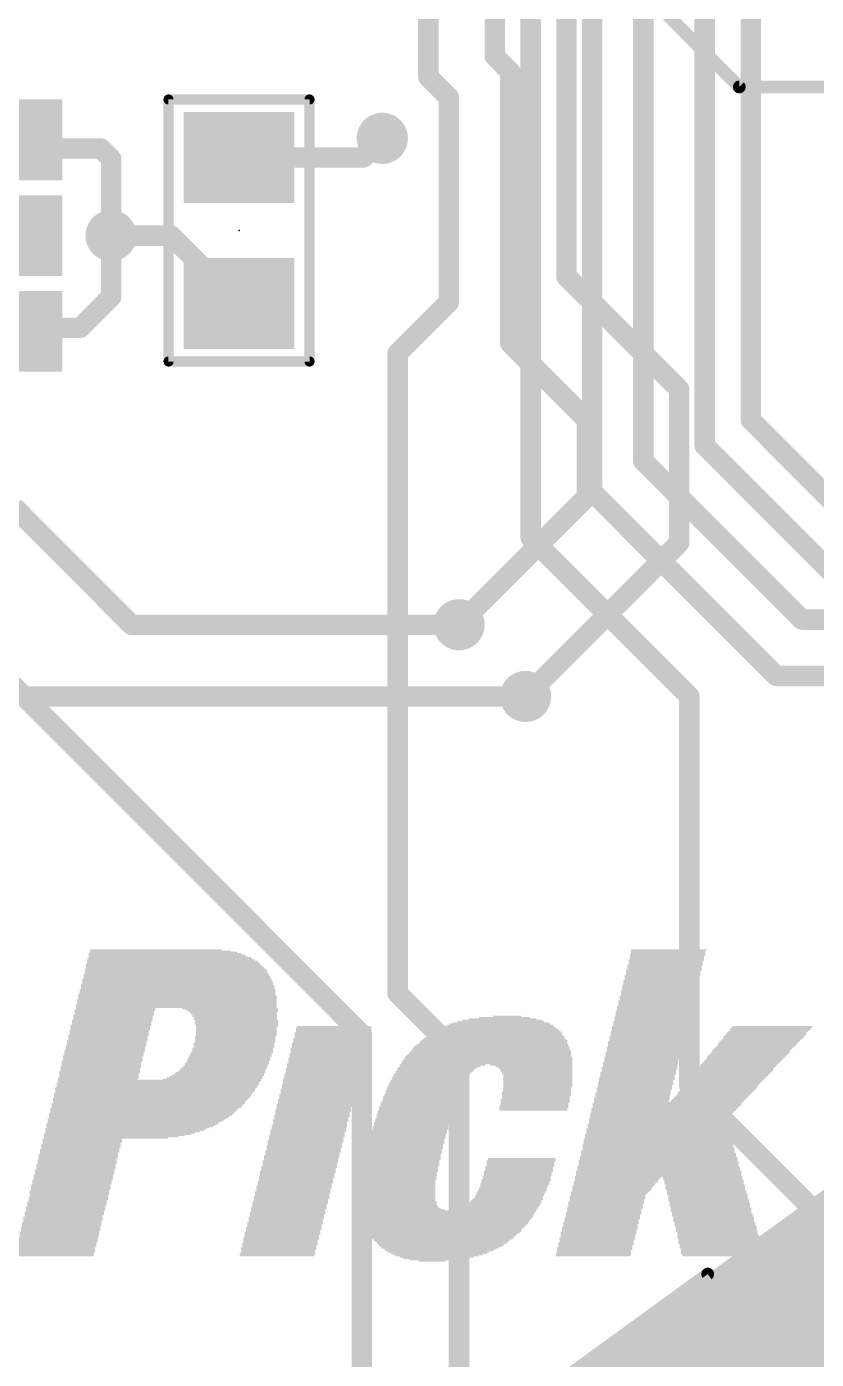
# Model space of a CAD drawing. Extents: x -0.2 to 82.8, y -0.2 to 76.
# Drawn here: x 42.24 to 50.08, y 29.08 to 42.31 of the extents above; entities that cross this region are included whole.
import ezdxf

# ---------------------------------------------------------------- set-up
doc = ezdxf.new("R2010")
doc.units = 0
for name, color, linetype in [('1', 22, 'CONTINUOUS'), ('16', 175, 'CONTINUOUS'), ('18', 82, 'CONTINUOUS'), ('20', 7, 'CONTINUOUS'), ('21', 253, 'CONTINUOUS'), ('23', 7, 'CONTINUOUS'), ('29', 253, 'CONTINUOUS'), ('31', 253, 'CONTINUOUS'), ('39', 22, 'CONTINUOUS')]:
    doc.layers.add(name, color=color, linetype=linetype)

# ---------------------------------------------------------------- blocks, each defined once
blk = doc.blocks.new('RECT')
blk.add_solid([(-0.5, -0.5), (0.5, -0.5), (-0.5, 0.5), (0.5, 0.5)])
blk = doc.blocks.new('ROUNDV')
at = {"const_width": 0.5}
blk.add_lwpolyline([(0, -0.25, 1), (0, 0.25, 1), (0, -0.25)], format="xyb", dxfattribs=at)

msp = doc.modelspace()

# ---------------------------------------------------------------- linework, layer by layer
at = {"layer": '1', "const_width": 0.2032}
for points in [[(46.228, 41.8084), (46.228, 50.3936)], [(46.8884, 49.4284), (46.8884, 42.0116)], [(47.5996, 48.5648), (47.5996, 39.8272)], [(46.8884, 42.0116), (47.0408, 41.8592)], [(47.0408, 41.8592), (47.0408, 39.1668)], [(46.228, 41.8084), (46.4312, 41.6052)], [(46.4312, 41.6052), (46.4312, 39.5732)], [(45.5814, 41.0094), (45.7708, 41.1988)], [(42.9768, 41.0972), (42.1296, 41.0972)], [(43.0784, 40.9956), (42.9768, 41.0972)], [(43.0784, 40.2336), (43.0784, 40.9956)], [(44.3484, 41.0094), (45.5814, 41.0094)], [(43.0784, 40.2336), (43.6742, 40.2336)], [(43.0784, 40.2336), (43.0784, 39.624)], [(43.6742, 40.2336), (44.3484, 39.5594)], [(47.5996, 39.8272), (48.7172, 38.7096)], [(43.0784, 39.624), (42.7736, 39.3192)], [(46.4312, 39.5732), (45.9232, 39.0652)], [(42.7736, 39.3192), (42.0788, 39.3192)], [(45.9232, 39.0652), (45.9232, 32.7152)], [(47.0408, 39.1668), (47.8028, 38.4048)], [(48.7172, 38.7096), (48.7172, 37.1856)], [(47.8028, 38.4048), (47.8028, 37.6428)], [(47.8028, 37.6428), (46.5328, 36.3728)], [(48.7172, 37.1856), (47.1932, 35.6616)], [(45.5676, 32.3088), (41.0972, 36.7792)], [(45.9232, 32.7152), (46.5328, 32.1056)], [(45.5676, 25.1968), (45.5676, 32.3088)], [(46.5328, 32.1056), (46.5328, 28.1432)]]:
    msp.add_lwpolyline(points, dxfattribs=at)
at = {"layer": '1', "const_width": 0.1016}
for points in [[(46.9243, 42.0475, 1), (46.8525, 41.9757)], [(46.8376, 42.0116, 1), (46.9392, 42.0116)], [(47.0916, 41.8592, 1), (46.99, 41.8592)], [(47.0049, 41.8233, 1), (47.0767, 41.8951)], [(46.2639, 41.8443, 1), (46.1921, 41.7725)], [(46.1772, 41.8084, 1), (46.2788, 41.8084)], [(46.482, 41.6052, 1), (46.3804, 41.6052)], [(46.3953, 41.5693, 1), (46.4671, 41.6411)], [(45.8067, 41.1629, 1), (45.7349, 41.2347)], [(43.0127, 41.1331, 1), (42.9409, 41.0613)], [(42.9768, 41.0464, 1), (42.9768, 41.148)], [(43.1292, 40.9956, 1), (43.0276, 40.9956)], [(43.0425, 40.9597, 1), (43.1143, 41.0315)], [(44.3484, 41.0602, 1), (44.3484, 40.9586)], [(45.5455, 41.0453, 1), (45.6173, 40.9735)], [(45.5814, 40.9586, 1), (45.5814, 41.0602)], [(43.0784, 40.2844, 1), (43.0784, 40.1828)], [(43.1292, 40.2336, 1), (43.0276, 40.2336)], [(43.7101, 40.2695, 1), (43.6383, 40.1977)], [(43.6742, 40.1828, 1), (43.6742, 40.2844)], [(43.0276, 40.2336, 1), (43.1292, 40.2336)], [(47.6355, 39.8631, 1), (47.5637, 39.7913)], [(47.5488, 39.8272, 1), (47.6504, 39.8272)], [(43.0276, 39.624, 1), (43.1292, 39.624)], [(43.1143, 39.5881, 1), (43.0425, 39.6599)], [(46.4671, 39.5373, 1), (46.3953, 39.6091)], [(44.3125, 39.5235, 1), (44.3843, 39.5953)], [(46.3804, 39.5732, 1), (46.482, 39.5732)], [(42.7377, 39.3551, 1), (42.8095, 39.2833)], [(42.7736, 39.2684, 1), (42.7736, 39.37)], [(45.974, 39.0652, 1), (45.8724, 39.0652)], [(45.8873, 39.1011, 1), (45.9591, 39.0293)], [(47.0767, 39.2027, 1), (47.0049, 39.1309)], [(46.99, 39.1668, 1), (47.0916, 39.1668)], [(48.768, 38.7096, 1), (48.6664, 38.7096)], [(48.6813, 38.6737, 1), (48.7531, 38.7455)], [(47.8536, 38.4048, 1), (47.752, 38.4048)], [(47.7669, 38.3689, 1), (47.8387, 38.4407)], [(47.752, 37.6428, 1), (47.8536, 37.6428)], [(47.8387, 37.6069, 1), (47.7669, 37.6787)], [(48.7531, 37.1497, 1), (48.6813, 37.2215)], [(48.6664, 37.1856, 1), (48.768, 37.1856)], [(46.4969, 36.4087, 1), (46.5687, 36.3369)], [(47.1573, 35.6975, 1), (47.2291, 35.6257)], [(45.9591, 32.7511, 1), (45.8873, 32.6793)], [(45.8724, 32.7152, 1), (45.974, 32.7152)], [(45.6184, 32.3088, 1), (45.5168, 32.3088)], [(45.5317, 32.2729, 1), (45.6035, 32.3447)], [(46.5836, 32.1056, 1), (46.482, 32.1056)], [(46.4969, 32.0697, 1), (46.5687, 32.1415)]]:
    msp.add_lwpolyline(points, format="xyb", dxfattribs=at)
at = {"layer": '16', "const_width": 0.2032}
for points in [[(49.4284, 52.832), (49.4284, 38.4048)], [(48.9712, 38.1508), (48.9712, 52.4256)], [(48.3616, 52.1716), (48.3616, 37.9984)], [(47.8536, 51.7652), (47.8536, 37.6936)], [(47.244, 51.2572), (47.244, 37.2364)], [(49.4284, 38.4048), (50.4952, 37.338)], [(50.2412, 36.8808), (48.9712, 38.1508)], [(48.3616, 37.9984), (49.9364, 36.4236)], [(47.8536, 37.6936), (49.6824, 35.8648)], [(43.2816, 36.3728), (42.1132, 37.5412)], [(47.244, 37.2364), (48.8188, 35.6616)], [(49.9364, 36.4236), (58.928, 36.4236)], [(46.5328, 36.3728), (43.2816, 36.3728)], [(49.6824, 35.8648), (57.658, 35.8648)], [(47.1932, 35.6616), (41.0464, 35.6616)], [(48.8188, 35.6616), (48.8188, 31.8008)], [(48.8188, 31.8008), (50.1904, 30.4292)]]:
    msp.add_lwpolyline(points, dxfattribs=at)
at = {"layer": '16', "const_width": 0.1016}
for points in [[(49.4643, 38.4407, 1), (49.3925, 38.3689)], [(49.3776, 38.4048, 1), (49.4792, 38.4048)], [(49.0071, 38.1867, 1), (48.9353, 38.1149)], [(48.3975, 38.0343, 1), (48.3257, 37.9625)], [(48.9204, 38.1508, 1), (49.022, 38.1508)], [(48.3108, 37.9984, 1), (48.4124, 37.9984)], [(47.8895, 37.7295, 1), (47.8177, 37.6577)], [(47.8028, 37.6936, 1), (47.9044, 37.6936)], [(47.2799, 37.2723, 1), (47.2081, 37.2005)], [(47.1932, 37.2364, 1), (47.2948, 37.2364)], [(49.9364, 36.4744, 1), (49.9364, 36.3728)], [(49.9005, 36.3877, 1), (49.9723, 36.4595)], [(43.2816, 36.4236, 1), (43.2816, 36.322)], [(43.2457, 36.3369, 1), (43.3175, 36.4087)], [(46.5328, 36.322, 1), (46.5328, 36.4236)], [(49.6824, 35.9156, 1), (49.6824, 35.814)], [(49.6465, 35.8289, 1), (49.7183, 35.9007)], [(47.1932, 35.6108, 1), (47.1932, 35.7124)], [(48.8696, 35.6616, 1), (48.768, 35.6616)], [(48.7829, 35.6257, 1), (48.8547, 35.6975)], [(48.8547, 31.8367, 1), (48.7829, 31.7649)], [(48.768, 31.8008, 1), (48.8696, 31.8008)]]:
    msp.add_lwpolyline(points, format="xyb", dxfattribs=at)
at = {"layer": '20', "const_width": 0.127}
for points in [[(47.3986, 28.7659), (49.0014, 29.9304)], [(49.0014, 29.9304), (52.8832, 24.5877)]]:
    msp.add_lwpolyline(points, dxfattribs=at)
at = {"layer": '20', "const_width": 0.0635}
for points in [[(49.0271, 29.9491, 1), (48.9758, 29.9118)], [(49.0201, 29.9047, 1), (48.9828, 29.9561)]]:
    msp.add_lwpolyline(points, format="xyb", dxfattribs=at)
at = {"layer": '21'}
for points, const_width in [([(49.3144, 41.7088), (48.4144, 42.6088)], 0.127), ([(51.0144, 41.7088), (49.3144, 41.7088)], 0.127), ([(43.6484, 38.9844), (43.6484, 41.5844)], 0.1), ([(43.6484, 41.5844), (45.0484, 41.5844)], 0.1), ([(45.0484, 41.5844), (45.0484, 38.9844)], 0.1), ([(45.0484, 38.9844), (43.6484, 38.9844)], 0.1)]:
    msp.add_lwpolyline(points, dxfattribs=dict(at, const_width=const_width))
for points, const_width in [([(49.3144, 41.7406, 1), (49.3144, 41.6771)], 0.0635), ([(49.2919, 41.6863, 1), (49.3369, 41.7313)], 0.0635), ([(43.6734, 41.5844, 1), (43.6234, 41.5844)], 0.05), ([(43.6484, 41.6094, 1), (43.6484, 41.5594)], 0.05), ([(45.0734, 41.5844, 1), (45.0234, 41.5844)], 0.05), ([(45.0484, 41.5594, 1), (45.0484, 41.6094)], 0.05), ([(43.6484, 39.0094, 1), (43.6484, 38.9594)], 0.05), ([(43.6234, 38.9844, 1), (43.6734, 38.9844)], 0.05), ([(45.0234, 38.9844, 1), (45.0734, 38.9844)], 0.05), ([(45.0484, 38.9594, 1), (45.0484, 39.0094)], 0.05)]:
    msp.add_lwpolyline(points, format="xyb", dxfattribs=dict(at, const_width=const_width))
at = {"layer": '23'}
msp.add_point((44.3484, 40.2844), dxfattribs=at)

# ---------------------------------------------------------------- block references
at = {"layer": '1', "rotation": 270}
for p, xscale in [((42.0432, 41.1836), 0.7), ((44.3484, 41.0094), 0.8), ((42.0432, 40.2336), 0.7), ((44.3484, 39.5594), 0.8), ((42.0432, 39.2836), 0.7)]:
    msp.add_blockref('RECT', p, dxfattribs=dict(at, xscale=xscale))
at = {"layer": '18', "xscale": 0.508, "yscale": 0.508}
for p in [(45.7708, 41.1988), (45.7708, 41.1988), (45.7708, 41.1988), (45.7708, 41.1988), (43.0784, 40.2336), (43.0784, 40.2336), (43.0784, 40.2336), (43.0784, 40.2336), (46.5328, 36.3728), (46.5328, 36.3728), (46.5328, 36.3728), (46.5328, 36.3728), (47.1932, 35.6616), (47.1932, 35.6616), (47.1932, 35.6616), (47.1932, 35.6616)]:
    msp.add_blockref('ROUNDV', p, dxfattribs=at)
at = {"layer": '21', "yscale": 0.0127}
for p, xscale in [((43.6626, 33.0581), 1.6383), ((43.6118, 33.1089), 1.5113), ((43.6626, 33.0708), 1.6129), ((43.6309, 33.0962), 1.5494), ((43.6436, 33.0835), 1.5748), ((43.5229, 33.147), 1.3081), ((43.5674, 33.1343), 1.397), ((43.5991, 33.1216), 1.4605), ((48.6029, 33.0962), 0.7493), ((48.5966, 33.0835), 0.7366), ((48.5966, 33.0708), 0.7366), ((48.5966, 33.0581), 0.7366), ((48.6156, 33.147), 0.7493), ((48.6093, 33.1343), 0.7366), ((48.6093, 33.1216), 0.7366), ((48.6093, 33.1089), 0.7366), ((43.7134, 32.9565), 1.7907), ((43.7261, 32.9184), 1.8161), ((43.7198, 32.9438), 1.8034), ((43.7198, 32.9311), 1.8034), ((43.7007, 32.9946), 1.7399), ((43.6944, 33.0073), 1.7272), ((43.7071, 32.9819), 1.7526), ((43.7134, 32.9692), 1.7653), ((43.6753, 33.0454), 1.6637), ((43.688, 33.0327), 1.6891), ((43.6944, 33.02), 1.7018), ((48.5648, 32.9438), 0.7493), ((48.5585, 32.9311), 0.7366), ((48.5585, 32.9184), 0.7366), ((48.5775, 32.9946), 0.7493), ((48.5712, 32.9819), 0.7366), ((48.5712, 32.9692), 0.7366), ((48.5712, 32.9565), 0.7366), ((48.5902, 33.0454), 0.7493), ((48.5839, 33.0327), 0.7366), ((48.5839, 33.02), 0.7366), ((48.5839, 33.0073), 0.7366), ((43.7388, 32.7914), 1.9177), ((43.7325, 32.8041), 1.905), ((43.7388, 32.8295), 1.8923), ((43.7388, 32.8168), 1.8923), ((43.7325, 32.8549), 1.8796), ((43.7325, 32.8422), 1.8796), ((43.7261, 32.9057), 1.8415), ((43.7261, 32.893), 1.8415), ((43.7325, 32.8803), 1.8542), ((43.7325, 32.8676), 1.8542), ((48.5267, 32.7914), 0.7493), ((48.5394, 32.8422), 0.7493), ((48.5331, 32.8295), 0.7366), ((48.5331, 32.8168), 0.7366), ((48.5331, 32.8041), 0.7366), ((48.5521, 32.893), 0.7493), ((48.5458, 32.8803), 0.7366), ((48.5458, 32.8676), 0.7366), ((48.5458, 32.8549), 0.7366), ((48.5585, 32.9057), 0.7366), ((43.7388, 32.6898), 1.9685), ((43.7388, 32.6771), 1.9685), ((43.7388, 32.6644), 1.9685), ((43.7325, 32.7025), 1.9558), ((43.7388, 32.7533), 1.9431), ((43.7388, 32.7406), 1.9431), ((43.7388, 32.7279), 1.9431), ((43.7388, 32.7152), 1.9431), ((43.7388, 32.7787), 1.9177), ((43.7388, 32.766), 1.9177), ((48.5013, 32.6898), 0.7493), ((48.5013, 32.6771), 0.7493), ((48.495, 32.6644), 0.7366), ((48.514, 32.7406), 0.7493), ((48.5077, 32.7279), 0.7366), ((48.5077, 32.7152), 0.7366), ((48.5077, 32.7025), 0.7366), ((48.5204, 32.7787), 0.7366), ((48.5204, 32.766), 0.7366), ((48.5204, 32.7533), 0.7366), ((43.1165, 32.5501), 0.8001), ((43.1102, 32.5374), 0.7874), ((43.1102, 32.5247), 0.7874), ((43.1228, 32.5628), 0.7874), ((43.7261, 32.6009), 1.9939), ((43.7261, 32.5882), 1.9939), ((43.7261, 32.5755), 1.9939), ((43.7325, 32.6517), 1.9812), ((43.7325, 32.639), 1.9812), ((43.7325, 32.6263), 1.9812), ((43.7325, 32.6136), 1.9812), ((44.2595, 32.5628), 0.9525), ((44.2786, 32.5501), 0.9144), ((44.2913, 32.5374), 0.889), ((44.2913, 32.5247), 0.8636), ((48.4632, 32.5374), 0.7493), ((48.4632, 32.5247), 0.7493), ((48.4759, 32.5882), 0.7493), ((48.4759, 32.5755), 0.7493), ((48.4696, 32.5628), 0.7366), ((48.4696, 32.5501), 0.7366), ((48.4886, 32.639), 0.7493), ((48.4886, 32.6263), 0.7493), ((48.4823, 32.6136), 0.7366), ((48.4823, 32.6009), 0.7366), ((48.495, 32.6517), 0.7366), ((43.0784, 32.3977), 0.8001), ((43.0911, 32.4485), 0.8001), ((43.0847, 32.4358), 0.7874), ((43.0847, 32.4231), 0.7874), ((43.0847, 32.4104), 0.7874), ((43.1038, 32.4993), 0.8001), ((43.0975, 32.4866), 0.7874), ((43.0975, 32.4739), 0.7874), ((43.0975, 32.4612), 0.7874), ((43.1102, 32.512), 0.7874), ((44.2976, 32.512), 0.8509), ((44.304, 32.4993), 0.8382), ((44.304, 32.4866), 0.8382), ((44.3103, 32.4739), 0.8255), ((44.3103, 32.4612), 0.8255), ((44.323, 32.4485), 0.8255), ((44.323, 32.4358), 0.8255), ((44.323, 32.4231), 0.8255), ((44.323, 32.4104), 0.8255), ((44.3294, 32.3977), 0.8128), ((46.9392, 32.3977), 1.0541), ((46.9392, 32.4104), 1.0033), ((46.9456, 32.4231), 0.9398), ((46.9456, 32.4358), 0.8636), ((46.9582, 32.4485), 0.7874), ((46.9646, 32.4612), 0.6731), ((46.9837, 32.4739), 0.508), ((47.0091, 32.4866), 0.2794), ((48.4378, 32.4358), 0.7493), ((48.4378, 32.4231), 0.7493), ((48.4315, 32.4104), 0.7366), ((48.4315, 32.3977), 0.7366), ((48.4505, 32.4866), 0.7493), ((48.4505, 32.4739), 0.7493), ((48.4442, 32.4612), 0.7366), ((48.4442, 32.4485), 0.7366), ((48.4569, 32.512), 0.7366), ((48.4569, 32.4993), 0.7366), ((43.053, 32.2961), 0.8001), ((43.0466, 32.2834), 0.7874), ((43.0466, 32.2707), 0.7874), ((43.0466, 32.258), 0.7874), ((43.0657, 32.3469), 0.8001), ((43.0594, 32.3342), 0.7874), ((43.0594, 32.3215), 0.7874), ((43.0594, 32.3088), 0.7874), ((43.0721, 32.385), 0.7874), ((43.0721, 32.3723), 0.7874), ((43.0721, 32.3596), 0.7874), ((44.3103, 32.2834), 0.8001), ((44.3103, 32.2707), 0.8001), ((44.3103, 32.258), 0.8001), ((44.3294, 32.385), 0.8128), ((44.323, 32.3723), 0.8001), ((44.323, 32.3596), 0.8001), ((44.323, 32.3469), 0.8001), ((44.323, 32.3342), 0.8001), ((44.323, 32.3215), 0.8001), ((44.323, 32.3088), 0.8001), ((44.323, 32.2961), 0.8001), ((45.2628, 32.2707), 0.7493), ((45.2628, 32.258), 0.7493), ((45.2755, 32.3215), 0.7493), ((45.2755, 32.3088), 0.7493), ((45.2692, 32.2961), 0.7366), ((45.2692, 32.2834), 0.7366), ((45.2882, 32.3723), 0.7493), ((45.2882, 32.3596), 0.7493), ((45.2819, 32.3469), 0.7366), ((45.2819, 32.3342), 0.7366), ((45.2946, 32.385), 0.7366), ((46.882, 32.258), 1.4224), ((46.882, 32.2707), 1.397), ((46.8948, 32.2834), 1.3716), ((46.8948, 32.2961), 1.3462), ((46.8948, 32.3088), 1.3208), ((46.9075, 32.3215), 1.2954), ((46.9138, 32.3342), 1.2573), ((46.9138, 32.3469), 1.2319), ((46.9201, 32.3596), 1.1938), ((46.9201, 32.3723), 1.143), ((46.9265, 32.385), 1.1049), ((48.3997, 32.2834), 0.7493), ((48.3997, 32.2707), 0.7493), ((48.3934, 32.258), 0.7366), ((48.4124, 32.3342), 0.7493), ((48.4124, 32.3215), 0.7493), ((48.4061, 32.3088), 0.7366), ((48.4061, 32.2961), 0.7366), ((48.4251, 32.385), 0.7493), ((48.4251, 32.3723), 0.7493), ((48.4188, 32.3596), 0.7366), ((48.4188, 32.3469), 0.7366), ((49.5364, 32.258), 0.7874), ((49.5554, 32.2834), 0.8001), ((49.5491, 32.2707), 0.7874), ((49.5681, 32.2961), 0.8001), ((49.5808, 32.3088), 0.8001), ((49.5872, 32.3215), 0.7874), ((49.5999, 32.3342), 0.7874), ((49.6189, 32.3596), 0.8001), ((49.6126, 32.3469), 0.7874), ((49.6316, 32.3723), 0.8001), ((49.6443, 32.385), 0.8001), ((43.0149, 32.1437), 0.8001), ((43.0085, 32.131), 0.7874), ((43.0276, 32.1945), 0.8001), ((43.0213, 32.1818), 0.7874), ((43.0213, 32.1691), 0.7874), ((43.0213, 32.1564), 0.7874), ((43.0403, 32.2453), 0.8001), ((43.034, 32.2326), 0.7874), ((43.034, 32.2199), 0.7874), ((43.034, 32.2072), 0.7874), ((44.2786, 32.131), 0.8128), ((44.2849, 32.1691), 0.8001), ((44.2849, 32.1564), 0.8001), ((44.2849, 32.1437), 0.8001), ((44.2976, 32.2199), 0.8001), ((44.2976, 32.2072), 0.8001), ((44.2976, 32.1945), 0.8001), ((44.2976, 32.1818), 0.8001), ((44.3103, 32.2453), 0.8001), ((44.3103, 32.2326), 0.8001), ((45.2374, 32.1691), 0.7493), ((45.2374, 32.1564), 0.7493), ((45.2311, 32.1437), 0.7366), ((45.2311, 32.131), 0.7366), ((45.2501, 32.2199), 0.7493), ((45.2501, 32.2072), 0.7493), ((45.2438, 32.1945), 0.7366), ((45.2438, 32.1818), 0.7366), ((45.2565, 32.2453), 0.7366), ((45.2565, 32.2326), 0.7366), ((46.8439, 32.131), 1.6002), ((46.8503, 32.1437), 1.5875), ((46.8503, 32.1691), 1.5621), ((46.8503, 32.1564), 1.5621), ((46.8567, 32.1818), 1.5494), ((46.8567, 32.1945), 1.524), ((46.863, 32.2072), 1.5113), ((46.8694, 32.2199), 1.4732), ((46.8757, 32.2326), 1.4605), ((46.882, 32.2453), 1.4478), ((48.3616, 32.131), 0.7493), ((48.3743, 32.1818), 0.7493), ((48.3743, 32.1691), 0.7493), ((48.368, 32.1564), 0.7366), ((48.368, 32.1437), 0.7366), ((48.387, 32.2326), 0.7493), ((48.387, 32.2199), 0.7493), ((48.3807, 32.2072), 0.7366), ((48.3807, 32.1945), 0.7366), ((48.3934, 32.2453), 0.7366), ((49.4284, 32.1437), 0.7747), ((49.4284, 32.131), 0.7747), ((49.4411, 32.1564), 0.7747), ((49.4538, 32.1691), 0.7747), ((49.4665, 32.1818), 0.7747), ((49.4792, 32.1945), 0.7747), ((49.4983, 32.2199), 0.7874), ((49.4919, 32.2072), 0.7747), ((49.511, 32.2326), 0.7874), ((49.5237, 32.2453), 0.7874), ((42.9895, 32.0421), 0.8001), ((42.9832, 32.0294), 0.7874), ((42.9832, 32.0167), 0.7874), ((42.9832, 32.004), 0.7874), ((43.0022, 32.0929), 0.8001), ((42.9959, 32.0802), 0.7874), ((42.9959, 32.0675), 0.7874), ((42.9959, 32.0548), 0.7874), ((43.0085, 32.1183), 0.7874), ((43.0085, 32.1056), 0.7874), ((44.2278, 32.0167), 0.8382), ((44.2214, 32.004), 0.8255), ((44.2341, 32.0294), 0.8255), ((44.2468, 32.0548), 0.8255), ((44.2405, 32.0421), 0.8128), ((44.2532, 32.0802), 0.8128), ((44.2532, 32.0675), 0.8128), ((44.2659, 32.1056), 0.8128), ((44.2659, 32.0929), 0.8128), ((44.2722, 32.1183), 0.8001), ((45.1993, 32.0167), 0.7493), ((45.1993, 32.004), 0.7493), ((45.212, 32.0675), 0.7493), ((45.212, 32.0548), 0.7493), ((45.2057, 32.0421), 0.7366), ((45.2057, 32.0294), 0.7366), ((45.2247, 32.1183), 0.7493), ((45.2247, 32.1056), 0.7493), ((45.2184, 32.0929), 0.7366), ((45.2184, 32.0802), 0.7366), ((46.3677, 32.004), 0.8509), ((46.8058, 32.0167), 1.7018), ((46.8122, 32.0421), 1.6891), ((46.8122, 32.0294), 1.6891), ((46.8186, 32.0548), 1.6764), ((46.8249, 32.0802), 1.6637), ((46.8249, 32.0675), 1.6637), ((46.8249, 32.0929), 1.6383), ((46.8313, 32.1056), 1.6256), ((46.8376, 32.1183), 1.6129), ((47.2504, 32.004), 0.8128), ((48.3362, 32.0294), 0.7493), ((48.3362, 32.0167), 0.7493), ((48.3299, 32.004), 0.7366), ((48.3489, 32.0802), 0.7493), ((48.3489, 32.0675), 0.7493), ((48.3426, 32.0548), 0.7366), ((48.3426, 32.0421), 0.7366), ((48.3616, 32.1183), 0.7493), ((48.3553, 32.1056), 0.7366), ((48.3553, 32.0929), 0.7366), ((49.3078, 32.004), 0.762), ((49.3205, 32.0167), 0.762), ((49.3332, 32.0294), 0.762), ((49.3459, 32.0421), 0.762), ((49.3586, 32.0548), 0.762), ((49.3776, 32.0802), 0.7747), ((49.3713, 32.0675), 0.762), ((49.3903, 32.0929), 0.7747), ((49.403, 32.1056), 0.7747), ((49.4157, 32.1183), 0.7747), ((42.9514, 31.877), 0.8001), ((42.9451, 31.8643), 0.7874), ((42.9641, 31.9405), 0.8001), ((42.9641, 31.9278), 0.8001), ((42.9578, 31.9151), 0.7874), ((42.9578, 31.9024), 0.7874), ((42.9578, 31.8897), 0.7874), ((42.9768, 31.9913), 0.8001), ((42.9768, 31.9786), 0.8001), ((42.9704, 31.9659), 0.7874), ((42.9704, 31.9532), 0.7874), ((44.0817, 31.8643), 0.9779), ((44.1071, 31.877), 0.9525), ((44.1198, 31.8897), 0.9271), ((44.1389, 31.9024), 0.9144), ((44.1516, 31.9151), 0.889), ((44.1643, 31.9278), 0.889), ((44.177, 31.9405), 0.8636), ((44.1833, 31.9532), 0.8509), ((44.196, 31.9659), 0.8509), ((44.2024, 31.9786), 0.8382), ((44.2151, 31.9913), 0.8382), ((45.1612, 31.8643), 0.7493), ((45.1739, 31.9151), 0.7493), ((45.1739, 31.9024), 0.7493), ((45.1676, 31.8897), 0.7366), ((45.1676, 31.877), 0.7366), ((45.1866, 31.9659), 0.7493), ((45.1866, 31.9532), 0.7493), ((45.1803, 31.9405), 0.7366), ((45.1803, 31.9278), 0.7366), ((45.193, 31.9913), 0.7366), ((45.193, 31.9786), 0.7366), ((46.2343, 31.877), 0.7366), ((46.2343, 31.8643), 0.7366), ((46.2534, 31.9024), 0.7493), ((46.2471, 31.8897), 0.7366), ((46.2661, 31.9151), 0.7493), ((46.2788, 31.9278), 0.7493), ((46.2852, 31.9405), 0.762), ((46.3042, 31.9659), 0.7747), ((46.2979, 31.9532), 0.762), ((46.3233, 31.9786), 0.7874), ((46.3423, 31.9913), 0.8001), ((47.2758, 31.9913), 0.762), ((47.2885, 31.9786), 0.7366), ((47.2948, 31.9659), 0.7239), ((47.3011, 31.9532), 0.7112), ((47.3011, 31.9405), 0.7112), ((47.3075, 31.9278), 0.6985), ((47.3075, 31.9151), 0.6985), ((47.3139, 31.9024), 0.6858), ((47.3139, 31.8897), 0.6858), ((47.3139, 31.877), 0.6858), ((47.3139, 31.8643), 0.6858), ((48.2981, 31.877), 0.7493), ((48.2981, 31.8643), 0.7493), ((48.3108, 31.9278), 0.7493), ((48.3108, 31.9151), 0.7493), ((48.3045, 31.9024), 0.7366), ((48.3045, 31.8897), 0.7366), ((48.3235, 31.9786), 0.7493), ((48.3235, 31.9659), 0.7493), ((48.3172, 31.9532), 0.7366), ((48.3172, 31.9405), 0.7366), ((48.3299, 31.9913), 0.7366), ((49.1871, 31.8643), 0.7493), ((49.1998, 31.877), 0.7493), ((49.2125, 31.8897), 0.7493), ((49.2252, 31.9024), 0.7493), ((49.2379, 31.9151), 0.7493), ((49.2506, 31.9278), 0.7493), ((49.257, 31.9405), 0.762), ((49.2697, 31.9532), 0.762), ((49.276, 31.9659), 0.7493), ((49.2887, 31.9786), 0.7493), ((49.3014, 31.9913), 0.7493), ((43.5102, 31.7373), 1.9685), ((43.5229, 31.7754), 1.9939), ((43.5166, 31.7627), 1.9812), ((43.5166, 31.75), 1.9812), ((43.5419, 31.8262), 2.0066), ((43.5419, 31.8135), 2.0066), ((43.5356, 31.8008), 1.9939), ((43.5356, 31.7881), 1.9939), ((43.561, 31.8516), 2.0193), ((43.5547, 31.8389), 2.0066), ((45.1358, 31.7627), 0.7493), ((45.1358, 31.75), 0.7493), ((45.1295, 31.7373), 0.7366), ((45.1485, 31.8135), 0.7493), ((45.1485, 31.8008), 0.7493), ((45.1422, 31.7881), 0.7366), ((45.1422, 31.7754), 0.7366), ((45.1612, 31.8516), 0.7493), ((45.1549, 31.8389), 0.7366), ((45.1549, 31.8262), 0.7366), ((46.1709, 31.75), 0.7366), ((46.1709, 31.7373), 0.7366), ((46.1772, 31.7627), 0.7239), ((46.1836, 31.7754), 0.7366), ((46.1962, 31.8008), 0.7366), ((46.1899, 31.7881), 0.7239), ((46.2026, 31.8135), 0.7239), ((46.209, 31.8262), 0.7366), ((46.2153, 31.8389), 0.7239), ((46.2217, 31.8516), 0.7366), ((47.3011, 31.7373), 0.6858), ((47.3075, 31.7754), 0.6731), ((47.3075, 31.7627), 0.6731), ((47.3075, 31.75), 0.6731), ((47.3139, 31.8516), 0.6858), ((47.3139, 31.8389), 0.6858), ((47.3139, 31.8262), 0.6858), ((47.3139, 31.8135), 0.6858), ((47.3139, 31.8008), 0.6858), ((47.3139, 31.7881), 0.6858), ((48.2727, 31.7754), 0.7493), ((48.2727, 31.7627), 0.7493), ((48.2664, 31.75), 0.7366), ((48.2664, 31.7373), 0.7366), ((48.2854, 31.8262), 0.7493), ((48.2854, 31.8135), 0.7493), ((48.2791, 31.8008), 0.7366), ((48.2791, 31.7881), 0.7366), ((48.2918, 31.8516), 0.7366), ((48.2918, 31.8389), 0.7366), ((49.0792, 31.7373), 0.7366), ((49.0919, 31.75), 0.7366), ((49.1046, 31.7627), 0.7366), ((49.1236, 31.7881), 0.7493), ((49.1173, 31.7754), 0.7366), ((49.13, 31.8008), 0.7366), ((49.1427, 31.8135), 0.7366), ((49.1554, 31.8262), 0.7366), ((49.1681, 31.8389), 0.7366), ((49.1808, 31.8516), 0.7366), ((43.434, 31.5976), 1.8923), ((43.4467, 31.623), 1.9177), ((43.4404, 31.6103), 1.905), ((43.4721, 31.6738), 1.9431), ((43.4657, 31.6611), 1.9304), ((43.4594, 31.6484), 1.9177), ((43.4531, 31.6357), 1.905), ((43.4975, 31.7246), 1.9685), ((43.4848, 31.6865), 1.9431), ((43.4912, 31.7119), 1.9558), ((43.4912, 31.6992), 1.9558), ((45.0977, 31.6103), 0.7493), ((45.0977, 31.5976), 0.7493), ((45.1104, 31.6611), 0.7493), ((45.1104, 31.6484), 0.7493), ((45.1041, 31.6357), 0.7366), ((45.1041, 31.623), 0.7366), ((45.1231, 31.7119), 0.7493), ((45.1231, 31.6992), 0.7493), ((45.1168, 31.6865), 0.7366), ((45.1168, 31.6738), 0.7366), ((45.1295, 31.7246), 0.7366), ((46.12, 31.623), 0.7366), ((46.12, 31.6103), 0.7366), ((46.12, 31.5976), 0.7366), ((46.1328, 31.6484), 0.7366), ((46.1328, 31.6357), 0.7366), ((46.1391, 31.6611), 0.7239), ((46.1455, 31.6865), 0.7366), ((46.1455, 31.6738), 0.7366), ((46.1581, 31.7119), 0.7366), ((46.1518, 31.6992), 0.7239), ((46.1645, 31.7246), 0.7239), ((47.2758, 31.5976), 0.6858), ((47.2821, 31.623), 0.6731), ((47.2821, 31.6103), 0.6731), ((47.2885, 31.6611), 0.6858), ((47.2885, 31.6484), 0.6858), ((47.2885, 31.6357), 0.6858), ((47.3011, 31.7246), 0.6858), ((47.3011, 31.7119), 0.6858), ((47.3011, 31.6992), 0.6858), ((47.2948, 31.6865), 0.6731), ((47.2948, 31.6738), 0.6731), ((48.5966, 31.623), 1.4732), ((48.5966, 31.6103), 1.4732), ((48.5902, 31.5976), 1.4605), ((48.2473, 31.6738), 0.7493), ((48.2473, 31.6611), 0.7493), ((48.241, 31.6484), 0.7366), ((48.6093, 31.6357), 1.4732), ((48.26, 31.7246), 0.7493), ((48.26, 31.7119), 0.7493), ((48.2537, 31.6992), 0.7366), ((48.2537, 31.6865), 0.7366), ((48.9966, 31.6484), 0.7239), ((49.0093, 31.6611), 0.7239), ((49.022, 31.6738), 0.7239), ((49.0347, 31.6865), 0.7239), ((49.0474, 31.6992), 0.7239), ((49.0601, 31.7119), 0.7239), ((49.0665, 31.7246), 0.7366), ((43.3324, 31.4706), 1.7653), ((43.3705, 31.5087), 1.8161), ((43.3578, 31.496), 1.7907), ((43.3514, 31.4833), 1.778), ((43.3769, 31.5214), 1.8288), ((43.4086, 31.5722), 1.8669), ((43.3959, 31.5468), 1.8415), ((43.3895, 31.5341), 1.8288), ((43.4023, 31.5595), 1.8542), ((43.4276, 31.5849), 1.8796), ((45.0723, 31.5087), 0.7493), ((45.0723, 31.496), 0.7493), ((45.066, 31.4833), 0.7366), ((45.066, 31.4706), 0.7366), ((45.085, 31.5595), 0.7493), ((45.085, 31.5468), 0.7493), ((45.0787, 31.5341), 0.7366), ((45.0787, 31.5214), 0.7366), ((45.0914, 31.5849), 0.7366), ((45.0914, 31.5722), 0.7366), ((46.0756, 31.4706), 0.7493), ((46.0883, 31.5087), 0.7493), ((46.0819, 31.496), 0.7366), ((46.0819, 31.4833), 0.7366), ((46.0947, 31.5468), 0.7366), ((46.0947, 31.5341), 0.7366), ((46.0947, 31.5214), 0.7366), ((46.1074, 31.5849), 0.7366), ((46.1074, 31.5722), 0.7366), ((46.1074, 31.5595), 0.7366), ((47.2694, 31.5722), 0.6731), ((47.2694, 31.5595), 0.6731), ((47.2758, 31.5849), 0.6858), ((48.5077, 31.4706), 1.3716), ((48.5394, 31.5214), 1.4097), ((48.5331, 31.5087), 1.397), ((48.5267, 31.496), 1.3843), ((48.5204, 31.4833), 1.3716), ((48.5648, 31.5595), 1.4351), ((48.5712, 31.5722), 1.4478), ((48.5585, 31.5468), 1.4224), ((48.5521, 31.5341), 1.4097), ((48.5839, 31.5849), 1.4478), ((43.1673, 31.3309), 1.4859), ((43.2245, 31.369), 1.6002), ((43.2118, 31.3563), 1.5748), ((43.1927, 31.3436), 1.5367), ((43.2752, 31.4071), 1.6764), ((43.2435, 31.3817), 1.6129), ((43.288, 31.4198), 1.7018), ((43.2626, 31.3944), 1.651), ((43.3133, 31.4452), 1.7272), ((43.3261, 31.4579), 1.7526), ((43.3007, 31.4325), 1.7018), ((45.0342, 31.3563), 0.7493), ((45.0342, 31.3436), 0.7493), ((45.0279, 31.3309), 0.7366), ((45.0469, 31.4071), 0.7493), ((45.0469, 31.3944), 0.7493), ((45.0406, 31.3817), 0.7366), ((45.0406, 31.369), 0.7366), ((45.0596, 31.4579), 0.7493), ((45.0596, 31.4452), 0.7493), ((45.0533, 31.4325), 0.7366), ((45.0533, 31.4198), 0.7366), ((46.0375, 31.3563), 0.7493), ((46.0375, 31.3436), 0.7493), ((46.0375, 31.3309), 0.7493), ((46.0502, 31.3944), 0.7493), ((46.0502, 31.3817), 0.7493), ((46.0502, 31.369), 0.7493), ((46.0629, 31.4325), 0.7493), ((46.0629, 31.4198), 0.7493), ((46.0566, 31.4071), 0.7366), ((46.0693, 31.4579), 0.7366), ((46.0693, 31.4452), 0.7366), ((48.5013, 31.369), 1.4097), ((48.5077, 31.3563), 1.4224), ((48.5077, 31.3436), 1.4224), ((48.5077, 31.3309), 1.4224), ((48.5013, 31.4198), 1.3843), ((48.5077, 31.4071), 1.397), ((48.5077, 31.3944), 1.397), ((48.5077, 31.3817), 1.397), ((48.5013, 31.4579), 1.3589), ((48.5077, 31.4452), 1.3716), ((48.5077, 31.4325), 1.3716), ((42.7799, 31.2166), 0.7874), ((42.7799, 31.2039), 0.7874), ((42.7863, 31.2293), 0.7747), ((42.7927, 31.2674), 0.7874), ((42.7927, 31.2547), 0.7874), ((42.7927, 31.242), 0.7874), ((43.1419, 31.3182), 1.4605), ((43.1102, 31.3055), 1.397), ((43.0784, 31.2928), 1.3335), ((43.0276, 31.2801), 1.2319), ((44.9961, 31.2039), 0.7493), ((45.0088, 31.2547), 0.7493), ((45.0088, 31.242), 0.7493), ((45.0025, 31.2293), 0.7366), ((45.0025, 31.2166), 0.7366), ((45.0215, 31.3055), 0.7493), ((45.0215, 31.2928), 0.7493), ((45.0152, 31.2801), 0.7366), ((45.0152, 31.2674), 0.7366), ((45.0279, 31.3182), 0.7366), ((45.9994, 31.2166), 0.7493), ((45.9994, 31.2039), 0.7493), ((46.0121, 31.2674), 0.7493), ((46.0121, 31.2547), 0.7493), ((46.0121, 31.242), 0.7493), ((46.0121, 31.2293), 0.7493), ((46.0248, 31.3055), 0.7493), ((46.0248, 31.2928), 0.7493), ((46.0248, 31.2801), 0.7493), ((46.0312, 31.3182), 0.7366), ((48.5077, 31.2166), 1.4986), ((48.5077, 31.2039), 1.4986), ((48.5077, 31.2674), 1.4732), ((48.5077, 31.2547), 1.4732), ((48.5077, 31.242), 1.4732), ((48.5077, 31.2293), 1.4732), ((48.5077, 31.3182), 1.4478), ((48.5077, 31.3055), 1.4478), ((48.5077, 31.2928), 1.4478), ((48.5077, 31.2801), 1.4478), ((42.7482, 31.0769), 0.7747), ((42.7546, 31.115), 0.7874), ((42.7546, 31.1023), 0.7874), ((42.7546, 31.0896), 0.7874), ((42.7673, 31.1658), 0.7874), ((42.7673, 31.1531), 0.7874), ((42.7673, 31.1404), 0.7874), ((42.7609, 31.1277), 0.7747), ((42.7799, 31.1912), 0.7874), ((42.7736, 31.1785), 0.7747), ((44.9707, 31.1023), 0.7493), ((44.9707, 31.0896), 0.7493), ((44.9644, 31.0769), 0.7366), ((44.9834, 31.1531), 0.7493), ((44.9834, 31.1404), 0.7493), ((44.9771, 31.1277), 0.7366), ((44.9771, 31.115), 0.7366), ((44.9961, 31.1912), 0.7493), ((44.9898, 31.1785), 0.7366), ((44.9898, 31.1658), 0.7366), ((45.974, 31.1023), 0.7493), ((45.974, 31.0896), 0.7493), ((45.974, 31.0769), 0.7493), ((45.9867, 31.1531), 0.7493), ((45.9867, 31.1404), 0.7493), ((45.9867, 31.1277), 0.7493), ((45.9804, 31.115), 0.7366), ((45.9994, 31.1912), 0.7493), ((45.9994, 31.1785), 0.7493), ((45.9931, 31.1658), 0.7366), ((47.1551, 31.0769), 0.6731), ((48.5077, 31.1023), 1.5494), ((48.514, 31.0896), 1.5621), ((48.514, 31.0769), 1.5621), ((48.5077, 31.1531), 1.524), ((48.5077, 31.1404), 1.524), ((48.514, 31.1277), 1.5367), ((48.514, 31.115), 1.5367), ((48.5077, 31.1912), 1.4986), ((48.514, 31.1785), 1.5113), ((48.514, 31.1658), 1.5113), ((42.7165, 30.9626), 0.7874), ((42.7165, 30.9499), 0.7874), ((42.7165, 30.9372), 0.7874), ((42.7292, 31.0134), 0.7874), ((42.7292, 31.0007), 0.7874), ((42.7292, 30.988), 0.7874), ((42.7292, 30.9753), 0.7874), ((42.7418, 31.0642), 0.7874), ((42.7418, 31.0515), 0.7874), ((42.7418, 31.0388), 0.7874), ((42.7418, 31.0261), 0.7874), ((44.9326, 30.9499), 0.7493), ((44.9326, 30.9372), 0.7493), ((44.9453, 31.0007), 0.7493), ((44.9453, 30.988), 0.7493), ((44.939, 30.9753), 0.7366), ((44.939, 30.9626), 0.7366), ((44.958, 31.0515), 0.7493), ((44.958, 31.0388), 0.7493), ((44.9517, 31.0261), 0.7366), ((44.9517, 31.0134), 0.7366), ((44.9644, 31.0642), 0.7366), ((45.9486, 30.9626), 0.7493), ((45.9486, 30.9499), 0.7493), ((45.9423, 30.9372), 0.7366), ((45.9613, 31.0388), 0.7493), ((45.9613, 31.0261), 0.7493), ((45.9613, 31.0134), 0.7493), ((45.955, 31.0007), 0.7366), ((45.955, 30.988), 0.7366), ((45.955, 30.9753), 0.7366), ((45.974, 31.0642), 0.7493), ((45.9676, 31.0515), 0.7366), ((47.117, 30.9372), 0.6731), ((47.1234, 30.9499), 0.6858), ((47.1297, 30.988), 0.6731), ((47.1297, 30.9753), 0.6731), ((47.1297, 30.9626), 0.6731), ((47.1361, 31.0007), 0.6858), ((47.1487, 31.0515), 0.6858), ((47.1424, 31.0388), 0.6731), ((47.1424, 31.0261), 0.6731), ((47.1424, 31.0134), 0.6731), ((47.1551, 31.0642), 0.6731), ((48.514, 30.9499), 1.6383), ((48.514, 30.9372), 1.6383), ((48.5077, 31.0007), 1.6002), ((48.514, 30.988), 1.6129), ((48.514, 30.9753), 1.6129), ((48.514, 30.9626), 1.6129), ((48.5077, 31.0515), 1.5748), ((48.514, 31.0388), 1.5875), ((48.514, 31.0261), 1.5875), ((48.514, 31.0134), 1.5875), ((48.514, 31.0642), 1.5621), ((42.6784, 30.8102), 0.7874), ((42.6911, 30.861), 0.7874), ((42.6911, 30.8483), 0.7874), ((42.6911, 30.8356), 0.7874), ((42.6911, 30.8229), 0.7874), ((42.7037, 30.9118), 0.7874), ((42.7037, 30.8991), 0.7874), ((42.7037, 30.8864), 0.7874), ((42.7037, 30.8737), 0.7874), ((42.7165, 30.9245), 0.7874), ((44.9072, 30.8483), 0.7493), ((44.9072, 30.8356), 0.7493), ((44.9009, 30.8229), 0.7366), ((44.9009, 30.8102), 0.7366), ((44.9199, 30.8991), 0.7493), ((44.9199, 30.8864), 0.7493), ((44.9136, 30.8737), 0.7366), ((44.9136, 30.861), 0.7366), ((44.9263, 30.9245), 0.7366), ((44.9263, 30.9118), 0.7366), ((45.9295, 30.861), 0.7366), ((45.9295, 30.8483), 0.7366), ((45.9295, 30.8356), 0.7366), ((45.9295, 30.8229), 0.7366), ((45.9295, 30.8102), 0.7366), ((45.9423, 30.9245), 0.7366), ((45.9423, 30.9118), 0.7366), ((45.9423, 30.8991), 0.7366), ((45.9423, 30.8864), 0.7366), ((45.9423, 30.8737), 0.7366), ((47.0789, 30.8102), 0.6731), ((47.0853, 30.8229), 0.6858), ((47.0916, 30.8483), 0.6731), ((47.0916, 30.8356), 0.6731), ((47.098, 30.861), 0.6858), ((47.1043, 30.8991), 0.6731), ((47.1043, 30.8864), 0.6731), ((47.1043, 30.8737), 0.6731), ((47.117, 30.9245), 0.6731), ((47.117, 30.9118), 0.6731), ((48.0822, 30.8356), 0.8255), ((48.0695, 30.8102), 0.8001), ((48.0886, 30.8483), 0.8382), ((48.0759, 30.8229), 0.8128), ((48.514, 30.8991), 1.6637), ((48.1076, 30.8864), 0.8509), ((48.1013, 30.8737), 0.8382), ((48.0949, 30.861), 0.8255), ((48.514, 30.9245), 1.6383), ((48.514, 30.9118), 1.6383), ((48.9522, 30.8864), 0.7874), ((48.9522, 30.8737), 0.7874), ((48.9649, 30.861), 0.7874), ((48.9649, 30.8483), 0.7874), ((48.9649, 30.8356), 0.7874), ((48.9649, 30.8229), 0.7874), ((48.9776, 30.8102), 0.7874), ((42.653, 30.6959), 0.7874), ((42.653, 30.6832), 0.7874), ((42.653, 30.6705), 0.7874), ((42.6656, 30.7594), 0.7874), ((42.6656, 30.7467), 0.7874), ((42.6656, 30.734), 0.7874), ((42.6656, 30.7213), 0.7874), ((42.6593, 30.7086), 0.7747), ((42.6784, 30.7975), 0.7874), ((42.6784, 30.7848), 0.7874), ((42.6784, 30.7721), 0.7874), ((44.8691, 30.6959), 0.7493), ((44.8691, 30.6832), 0.7493), ((44.8628, 30.6705), 0.7366), ((44.8818, 30.7467), 0.7493), ((44.8818, 30.734), 0.7493), ((44.8755, 30.7213), 0.7366), ((44.8755, 30.7086), 0.7366), ((44.8945, 30.7975), 0.7493), ((44.8945, 30.7848), 0.7493), ((44.8882, 30.7721), 0.7366), ((44.8882, 30.7594), 0.7366), ((45.9295, 30.7975), 0.7366), ((45.9295, 30.7848), 0.7366), ((45.9295, 30.7721), 0.7366), ((45.9295, 30.7594), 0.7366), ((45.9295, 30.7467), 0.7366), ((45.9295, 30.734), 0.7366), ((45.9295, 30.7213), 0.7366), ((45.9295, 30.7086), 0.7366), ((45.9295, 30.6959), 0.7366), ((45.9295, 30.6832), 0.7366), ((45.9295, 30.6705), 0.7366), ((47.0154, 30.6705), 0.6985), ((47.0218, 30.6832), 0.6858), ((47.0344, 30.7086), 0.6858), ((47.0281, 30.6959), 0.6731), ((47.0408, 30.7213), 0.6731), ((47.0472, 30.734), 0.6858), ((47.0535, 30.7467), 0.6731), ((47.0599, 30.7594), 0.6858), ((47.0662, 30.7848), 0.6731), ((47.0662, 30.7721), 0.6731), ((47.0789, 30.7975), 0.6731), ((48.006, 30.6959), 0.7493), ((48.006, 30.6832), 0.7493), ((47.9997, 30.6705), 0.7366), ((48.0314, 30.7467), 0.7747), ((48.0251, 30.734), 0.762), ((48.0187, 30.7213), 0.7493), ((48.0124, 30.7086), 0.7366), ((48.0568, 30.7975), 0.8001), ((48.0505, 30.7848), 0.7874), ((48.0505, 30.7721), 0.7874), ((48.0441, 30.7594), 0.7747), ((48.9776, 30.7975), 0.7874), ((48.9776, 30.7848), 0.7874), ((48.9776, 30.7721), 0.7874), ((48.9903, 30.7594), 0.7874), ((48.9903, 30.7467), 0.7874), ((48.9903, 30.734), 0.7874), ((48.9966, 30.7213), 0.8001), ((49.003, 30.7086), 0.7874), ((49.003, 30.6959), 0.7874), ((49.003, 30.6832), 0.7874), ((49.0093, 30.6705), 0.8001), ((42.6149, 30.5435), 0.7874), ((42.6275, 30.5943), 0.7874), ((42.6275, 30.5816), 0.7874), ((42.6275, 30.5689), 0.7874), ((42.6212, 30.5562), 0.7747), ((42.6339, 30.607), 0.7747), ((42.6403, 30.6451), 0.7874), ((42.6403, 30.6324), 0.7874), ((42.6403, 30.6197), 0.7874), ((42.6466, 30.6578), 0.7747), ((44.831, 30.5435), 0.7493), ((44.8437, 30.5943), 0.7493), ((44.8437, 30.5816), 0.7493), ((44.8374, 30.5689), 0.7366), ((44.8374, 30.5562), 0.7366), ((44.8564, 30.6451), 0.7493), ((44.8564, 30.6324), 0.7493), ((44.8501, 30.6197), 0.7366), ((44.8501, 30.607), 0.7366), ((44.8628, 30.6578), 0.7366), ((45.9295, 30.6578), 0.7366), ((45.9359, 30.6451), 0.7493), ((45.9359, 30.6324), 0.7493), ((45.9359, 30.6197), 0.7493), ((45.974, 30.5689), 0.8255), ((45.9423, 30.607), 0.762), ((45.9423, 30.5943), 0.762), ((45.955, 30.5816), 0.7874), ((46.4312, 30.5435), 1.7145), ((46.4376, 30.5562), 1.7272), ((46.9075, 30.5689), 0.7874), ((46.9265, 30.5816), 0.7747), ((46.9456, 30.5943), 0.7366), ((46.9582, 30.607), 0.7366), ((46.9773, 30.6197), 0.7239), ((46.9837, 30.6324), 0.7112), ((46.9963, 30.6451), 0.7112), ((47.0027, 30.6578), 0.6985), ((47.9679, 30.5435), 0.7493), ((47.9806, 30.5943), 0.7493), ((47.9806, 30.5816), 0.7493), ((47.9743, 30.5689), 0.7366), ((47.9743, 30.5562), 0.7366), ((47.9933, 30.6451), 0.7493), ((47.9933, 30.6324), 0.7493), ((47.987, 30.6197), 0.7366), ((47.987, 30.607), 0.7366), ((47.9997, 30.6578), 0.7366), ((49.0093, 30.6578), 0.8001), ((49.022, 30.6324), 0.8001), ((49.022, 30.6197), 0.8001), ((49.022, 30.607), 0.8001), ((49.0157, 30.6451), 0.7874), ((49.0284, 30.5943), 0.7874), ((49.0347, 30.5816), 0.8001), ((49.0347, 30.5689), 0.8001), ((49.0347, 30.5562), 0.8001), ((49.0411, 30.5435), 0.7874), ((42.5894, 30.4419), 0.7874), ((42.5894, 30.4292), 0.7874), ((42.5894, 30.4165), 0.7874), ((42.5958, 30.4546), 0.7747), ((42.6022, 30.4927), 0.7874), ((42.6022, 30.48), 0.7874), ((42.6022, 30.4673), 0.7874), ((42.6149, 30.5308), 0.7874), ((42.6149, 30.5181), 0.7874), ((42.6085, 30.5054), 0.7747), ((44.8056, 30.4419), 0.7493), ((44.8056, 30.4292), 0.7493), ((44.7993, 30.4165), 0.7366), ((44.8183, 30.4927), 0.7493), ((44.8183, 30.48), 0.7493), ((44.812, 30.4673), 0.7366), ((44.812, 30.4546), 0.7366), ((44.831, 30.5308), 0.7493), ((44.8247, 30.5181), 0.7366), ((44.8247, 30.5054), 0.7366), ((46.4248, 30.5308), 1.7018), ((46.4248, 30.5181), 1.7018), ((46.4185, 30.5054), 1.6891), ((46.4185, 30.4927), 1.6891), ((46.4185, 30.48), 1.6637), ((46.4058, 30.4546), 1.6383), ((46.4122, 30.4673), 1.651), ((46.4122, 30.4419), 1.6256), ((46.4058, 30.4292), 1.6129), ((46.3995, 30.4165), 1.6002), ((47.9425, 30.4419), 0.7493), ((47.9425, 30.4292), 0.7493), ((47.9362, 30.4165), 0.7366), ((47.9552, 30.4927), 0.7493), ((47.9552, 30.48), 0.7493), ((47.9489, 30.4673), 0.7366), ((47.9489, 30.4546), 0.7366), ((47.9679, 30.5308), 0.7493), ((47.9616, 30.5181), 0.7366), ((47.9616, 30.5054), 0.7366), ((49.0474, 30.5308), 0.8001), ((49.0474, 30.5181), 0.8001), ((49.0474, 30.5054), 0.8001), ((49.0601, 30.4927), 0.8001), ((49.0601, 30.48), 0.8001), ((49.0601, 30.4673), 0.8001), ((49.0601, 30.4546), 0.8001), ((49.0728, 30.4419), 0.8001), ((49.0728, 30.4292), 0.8001), ((49.0728, 30.4165), 0.8001), ((42.5513, 30.2895), 0.7874), ((42.5513, 30.2768), 0.7874), ((42.5641, 30.3403), 0.7874), ((42.5641, 30.3276), 0.7874), ((42.5641, 30.3149), 0.7874), ((42.5641, 30.3022), 0.7874), ((42.5768, 30.3911), 0.7874), ((42.5768, 30.3784), 0.7874), ((42.5768, 30.3657), 0.7874), ((42.5704, 30.353), 0.7747), ((42.5831, 30.4038), 0.7747), ((44.7675, 30.2895), 0.7493), ((44.7675, 30.2768), 0.7493), ((44.7802, 30.3403), 0.7493), ((44.7802, 30.3276), 0.7493), ((44.7739, 30.3149), 0.7366), ((44.7739, 30.3022), 0.7366), ((44.7929, 30.3911), 0.7493), ((44.7929, 30.3784), 0.7493), ((44.7866, 30.3657), 0.7366), ((44.7866, 30.353), 0.7366), ((44.7993, 30.4038), 0.7366), ((46.3931, 30.3911), 1.5621), ((46.3867, 30.3784), 1.5494), ((46.3995, 30.4038), 1.5748), ((46.3867, 30.3657), 1.524), ((46.3867, 30.353), 1.524), ((46.3867, 30.3403), 1.4986), ((46.3804, 30.3276), 1.4605), ((46.3741, 30.3149), 1.4478), ((46.3677, 30.2895), 1.4097), ((46.3741, 30.3022), 1.4224), ((46.3677, 30.2768), 1.3843), ((47.9044, 30.2895), 0.7493), ((47.9044, 30.2768), 0.7493), ((47.9171, 30.3403), 0.7493), ((47.9171, 30.3276), 0.7493), ((47.9108, 30.3149), 0.7366), ((47.9108, 30.3022), 0.7366), ((47.9298, 30.3911), 0.7493), ((47.9298, 30.3784), 0.7493), ((47.9235, 30.3657), 0.7366), ((47.9235, 30.353), 0.7366), ((47.9362, 30.4038), 0.7366), ((49.0792, 30.4038), 0.8128), ((49.0855, 30.3911), 0.8001), ((49.0855, 30.3784), 0.8001), ((49.0855, 30.3657), 0.8001), ((49.0919, 30.353), 0.8128), ((49.0982, 30.3403), 0.8001), ((49.0982, 30.3276), 0.8001), ((49.1046, 30.3149), 0.8128), ((49.1046, 30.3022), 0.8128), ((49.1046, 30.2895), 0.8128), ((49.1109, 30.2768), 0.8001), ((42.526, 30.1879), 0.7874), ((42.526, 30.1752), 0.7874), ((42.526, 30.1625), 0.7874), ((42.526, 30.1498), 0.7874), ((42.5387, 30.2387), 0.7874), ((42.5387, 30.226), 0.7874), ((42.5387, 30.2133), 0.7874), ((42.5387, 30.2006), 0.7874), ((42.5513, 30.2641), 0.7874), ((42.5513, 30.2514), 0.7874), ((44.7421, 30.1879), 0.7493), ((44.7421, 30.1752), 0.7493), ((44.7358, 30.1625), 0.7366), ((44.7358, 30.1498), 0.7366), ((44.7548, 30.2387), 0.7493), ((44.7548, 30.226), 0.7493), ((44.7485, 30.2133), 0.7366), ((44.7485, 30.2006), 0.7366), ((44.7612, 30.2641), 0.7366), ((44.7612, 30.2514), 0.7366), ((46.3614, 30.2641), 1.3462), ((46.3614, 30.2514), 1.3208), ((46.3614, 30.2387), 1.2954), ((46.355, 30.226), 1.2573), ((46.355, 30.2133), 1.2319), ((46.3486, 30.2006), 1.1938), ((46.3423, 30.1879), 1.1557), ((46.3423, 30.1752), 1.1049), ((46.336, 30.1625), 1.0668), ((46.3296, 30.1498), 1.0033), ((47.879, 30.1879), 0.7493), ((47.879, 30.1752), 0.7493), ((47.8727, 30.1625), 0.7366), ((47.8727, 30.1498), 0.7366), ((47.8917, 30.2387), 0.7493), ((47.8917, 30.226), 0.7493), ((47.8854, 30.2133), 0.7366), ((47.8854, 30.2006), 0.7366), ((47.8981, 30.2641), 0.7366), ((47.8981, 30.2514), 0.7366), ((49.1173, 30.2641), 0.8128), ((49.1173, 30.2514), 0.8128), ((49.1173, 30.2387), 0.8128), ((49.1236, 30.226), 0.8001), ((49.13, 30.2133), 0.8128), ((49.13, 30.2006), 0.8128), ((49.13, 30.1879), 0.8128), ((49.1427, 30.1752), 0.8128), ((49.1427, 30.1625), 0.8128), ((49.1427, 30.1498), 0.8128), ((42.5132, 30.1371), 0.7874), ((42.5132, 30.1244), 0.7874), ((42.5132, 30.1117), 0.7874), ((44.7294, 30.1371), 0.7493), ((44.7294, 30.1244), 0.7493), ((44.7231, 30.1117), 0.7366), ((46.3296, 30.1371), 0.9525), ((46.3233, 30.1244), 0.889), ((46.3169, 30.1117), 0.8255), ((46.3105, 30.099), 0.7366), ((46.2979, 30.0863), 0.635), ((46.2852, 30.0736), 0.4826), ((46.2661, 30.0609), 0.2667), ((47.8663, 30.1371), 0.7493), ((47.8663, 30.1244), 0.7493), ((47.86, 30.1117), 0.7366), ((49.1427, 30.1371), 0.8128), ((49.1554, 30.1244), 0.8128), ((49.1554, 30.1117), 0.8128)]:
    msp.add_blockref('RECT', p, dxfattribs=dict(at, xscale=xscale))
at = {"layer": '29', "yscale": 1.1016, "rotation": 270}
for p, xscale in [((42.0432, 41.1836), 0.8016), ((44.3484, 41.0094), 0.9016), ((42.0432, 40.2336), 0.8016), ((44.3484, 39.5594), 0.9016), ((42.0432, 39.2836), 0.8016)]:
    msp.add_blockref('RECT', p, dxfattribs=dict(at, xscale=xscale))
at = {"layer": '31', "rotation": 270}
for p, xscale in [((42.0432, 41.1836), 0.7), ((44.3484, 41.0094), 0.8), ((42.0432, 40.2336), 0.7), ((44.3484, 39.5594), 0.8), ((42.0432, 39.2836), 0.7)]:
    msp.add_blockref('RECT', p, dxfattribs=dict(at, xscale=xscale))
at = {"layer": '39', "xscale": 7.872, "yscale": 6.604, "rotation": 36}
msp.add_blockref('RECT', (51.3533, 27.5577), dxfattribs=at)

doc.saveas('drawing.dxf')
